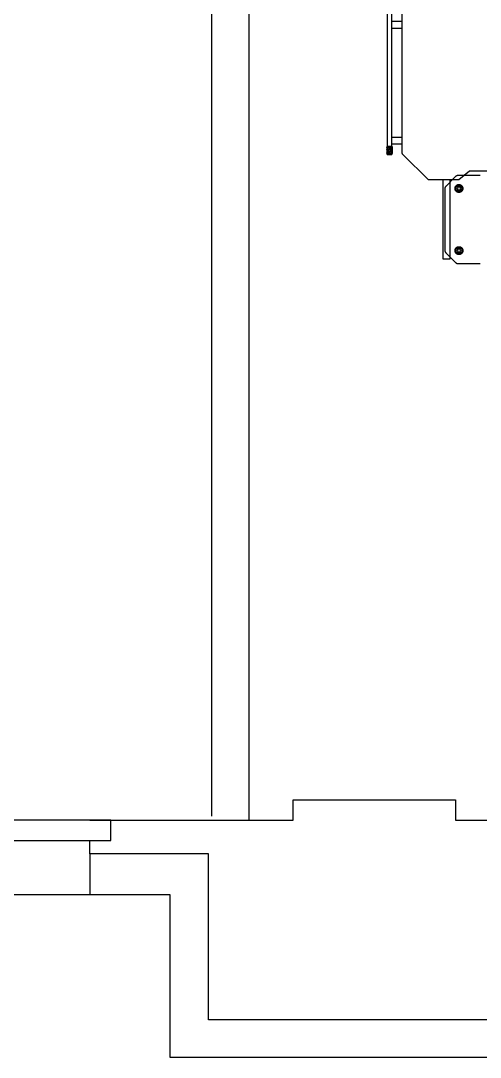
# Model space of a CAD drawing. Header units: metres. Extents: x 0 to 31.2, y 0 to 17.3.
# Drawn here: x 20.152 to 21.915, y -0.034 to 3.945 of the extents above; entities that cross this region are included whole.
import ezdxf

# ---------------------------------------------------------------- set-up
doc = ezdxf.new("R2010")
doc.units = ezdxf.units.M
doc.header["$MEASUREMENT"] = 0
doc.layers.add('Equipment Layer', color=7, linetype='CONTINUOUS', true_color=0xc20f8a)
doc.layers.add('Wall Layer', color=72, linetype='CONTINUOUS')

msp = doc.modelspace()

# ---------------------------------------------------------------- linework, layer by layer
at = {"layer": 'Equipment Layer'}
for points in [[(21.615, 3.4385), (21.615, 4.0887)], [(21.5748, 3.9793), (21.5748, 3.4336), (21.5583, 3.4336), (21.5583, 3.9793), (21.5748, 3.9793)], [(21.5748, 3.9412), (21.5748, 3.9162), (21.615, 3.9162), (21.615, 3.9412), (21.5748, 3.9412)], [(21.5639, 3.4442), (21.5561, 3.4368), (21.5561, 3.4375), (21.5628, 3.4315), (21.565, 3.4315), (21.5706, 3.4375), (21.5657, 3.4392), (21.5748, 3.448), (21.5769, 3.4526), (21.5678, 3.4615), (21.5734, 3.4615), (21.5731, 3.4604), (21.5769, 3.4615), (21.5769, 3.4354), (21.5769, 3.4357), (21.5731, 3.4318), (21.5695, 3.4315), (21.5561, 3.4449), (21.5583, 3.4459), (21.5674, 3.4548), (21.5692, 3.4498), (21.5769, 3.4572), (21.5769, 3.46), (21.5752, 3.4615), (21.5769, 3.4615), (21.5561, 3.4615), (21.5561, 3.4354)], [(21.5597, 3.4615), (21.5561, 3.4583), (21.5561, 3.459), (21.5769, 3.4385), (21.5762, 3.4424), (21.5769, 3.4431), (21.5769, 3.4452), (21.5611, 3.4615), (21.5618, 3.4572), (21.5667, 3.4615)], [(21.5748, 3.4964), (21.5748, 3.4717), (21.615, 3.4717), (21.615, 3.4964), (21.5748, 3.4964)], [(21.5769, 3.4354), (21.5759, 3.4325), (21.5561, 3.4519)], [(21.5568, 3.4516), (21.5561, 3.4509), (21.5568, 3.4516)], [(21.5561, 3.4354), (21.5561, 3.435), (21.5562, 3.4348), (21.5562, 3.4345), (21.5563, 3.4342), (21.5564, 3.4339), (21.5564, 3.4337), (21.5565, 3.4335), (21.5567, 3.4332), (21.5568, 3.433), (21.5569, 3.4328), (21.5571, 3.4327), (21.5573, 3.4325), (21.5575, 3.4323), (21.5577, 3.4322), (21.5579, 3.432), (21.5581, 3.4319), (21.5583, 3.4318), (21.5585, 3.4317), (21.5587, 3.4316), (21.559, 3.4316), (21.5592, 3.4315), (21.5595, 3.4315), (21.5598, 3.4315), (21.56, 3.4315)], [(21.56, 3.4336), (21.5583, 3.4318), (21.56, 3.4336)], [(21.56, 3.4315), (21.5731, 3.4315)], [(21.5731, 3.4315), (21.5733, 3.4315), (21.5736, 3.4315), (21.5738, 3.4315), (21.5741, 3.4316), (21.5743, 3.4316), (21.5746, 3.4317), (21.5748, 3.4318), (21.575, 3.4319), (21.5752, 3.432), (21.5754, 3.4322), (21.5756, 3.4323), (21.5758, 3.4325), (21.576, 3.4327), (21.5761, 3.4328), (21.5763, 3.433), (21.5764, 3.4332), (21.5765, 3.4335), (21.5766, 3.4337), (21.5767, 3.4339), (21.5768, 3.4342), (21.5769, 3.4345), (21.5769, 3.4348), (21.5769, 3.435), (21.5769, 3.4354)], [(21.6179, 3.4318), (21.6177, 3.432), (21.6174, 3.4323), (21.6172, 3.4325), (21.617, 3.4328), (21.6169, 3.433), (21.6167, 3.4333), (21.6165, 3.4336), (21.6164, 3.4339), (21.6162, 3.4342), (21.6161, 3.4345), (21.6159, 3.4347), (21.6158, 3.435), (21.6157, 3.4353), (21.6156, 3.4356), (21.6155, 3.4359), (21.6154, 3.4362), (21.6153, 3.4365), (21.6152, 3.4368), (21.6152, 3.4371), (21.6151, 3.4374), (21.6151, 3.4377), (21.6151, 3.438), (21.6151, 3.4383), (21.615, 3.4385)], [(21.874, 3.3669), (21.8324, 3.3341), (21.7156, 3.3341), (21.6179, 3.4318)], [(21.82, 3.3464), (21.783, 3.3091)], [(21.8306, 3.351), (21.8301, 3.351), (21.8296, 3.351), (21.8291, 3.351), (21.8287, 3.3509), (21.8282, 3.3508), (21.8277, 3.3507), (21.8272, 3.3506), (21.8268, 3.3505), (21.8263, 3.3503), (21.8258, 3.3502), (21.8254, 3.35), (21.8249, 3.3498), (21.8245, 3.3496), (21.824, 3.3494), (21.8236, 3.3491), (21.8231, 3.3489), (21.8227, 3.3486), (21.8223, 3.3484), (21.8219, 3.3481), (21.8215, 3.3478), (21.8211, 3.3475), (21.8207, 3.3471), (21.8204, 3.3468), (21.82, 3.3464)], [(21.9121, 3.351), (21.8306, 3.351)], [(21.8772, 3.368), (21.877, 3.368), (21.8769, 3.368), (21.8768, 3.3679), (21.8766, 3.3679), (21.8765, 3.3679), (21.8764, 3.3679), (21.8762, 3.3678), (21.8761, 3.3678), (21.876, 3.3677), (21.8758, 3.3677), (21.8757, 3.3676), (21.8756, 3.3676), (21.8754, 3.3675), (21.8753, 3.3675), (21.8752, 3.3674), (21.875, 3.3673), (21.8749, 3.3673), (21.8748, 3.3672), (21.8746, 3.3672), (21.8745, 3.3671), (21.8744, 3.3671), (21.8743, 3.367), (21.8741, 3.367), (21.874, 3.3669)], [(22.1298, 3.368), (21.8772, 3.368)], [(21.915, 3.3507), (21.9145, 3.3508), (21.914, 3.3509), (21.9135, 3.351), (21.9131, 3.351), (21.9126, 3.351), (21.9121, 3.351)], [(21.7985, 3.3341), (21.7985, 3.0293), (21.7727, 3.0293), (21.7727, 3.3341)], [(21.783, 3.3091), (21.7825, 3.3087), (21.7821, 3.3083), (21.7818, 3.3079), (21.7814, 3.3076), (21.7811, 3.3072), (21.7808, 3.3068), (21.7805, 3.3063), (21.7802, 3.3059), (21.78, 3.3055), (21.7797, 3.305), (21.7795, 3.3046), (21.7794, 3.3041), (21.7792, 3.3037), (21.779, 3.3032), (21.7789, 3.3027), (21.7788, 3.3022), (21.7787, 3.3017), (21.7786, 3.3012), (21.7785, 3.3007), (21.7785, 3.3002), (21.7784, 3.2997), (21.7784, 3.2992), (21.7784, 3.2986), (21.7784, 3.2981)], [(21.8179, 3.3009), (21.8179, 3.302), (21.818, 3.303), (21.8182, 3.304), (21.8184, 3.305), (21.8187, 3.306), (21.8191, 3.3069), (21.8195, 3.3078), (21.8199, 3.3086), (21.8205, 3.3095), (21.821, 3.3102), (21.8216, 3.311), (21.8223, 3.3117), (21.823, 3.3124), (21.8238, 3.313), (21.8245, 3.3135), (21.8254, 3.3141), (21.8262, 3.3145), (21.8271, 3.3149), (21.828, 3.3153), (21.829, 3.3156), (21.83, 3.3158), (21.831, 3.316), (21.832, 3.3161), (21.8331, 3.3161)], [(21.8218, 3.3009), (21.8218, 3.3017), (21.8219, 3.3025), (21.822, 3.3032), (21.8222, 3.304), (21.8224, 3.3047), (21.8226, 3.3054), (21.8229, 3.3061), (21.8233, 3.3067), (21.8237, 3.3073), (21.8241, 3.3079), (21.8245, 3.3084), (21.825, 3.309), (21.8256, 3.3095), (21.8261, 3.3099), (21.8267, 3.3103), (21.8273, 3.3107), (21.828, 3.3111), (21.8286, 3.3114), (21.8293, 3.3116), (21.83, 3.3118), (21.8308, 3.312), (21.8315, 3.3121), (21.8323, 3.3122), (21.8331, 3.3122)], [(21.8295, 3.3073), (21.8257, 3.3009), (21.8295, 3.2949), (21.8369, 3.2949), (21.8401, 3.3009), (21.8369, 3.3073), (21.8295, 3.3073)], [(21.8331, 3.3161), (21.8341, 3.3161), (21.8351, 3.316), (21.836, 3.3158), (21.837, 3.3156), (21.8379, 3.3153), (21.8388, 3.3149), (21.8397, 3.3145), (21.8405, 3.3141), (21.8413, 3.3135), (21.8421, 3.313), (21.8428, 3.3124), (21.8435, 3.3117), (21.8442, 3.311), (21.8448, 3.3102), (21.8453, 3.3095), (21.8458, 3.3086), (21.8463, 3.3078), (21.8467, 3.3069), (21.8471, 3.306), (21.8473, 3.305), (21.8476, 3.304), (21.8477, 3.303), (21.8478, 3.302), (21.8479, 3.3009)], [(21.8331, 3.3122), (21.8338, 3.3122), (21.8345, 3.3121), (21.8353, 3.312), (21.836, 3.3118), (21.8366, 3.3116), (21.8373, 3.3114), (21.8379, 3.3111), (21.8386, 3.3107), (21.8392, 3.3103), (21.8397, 3.3099), (21.8403, 3.3095), (21.8408, 3.309), (21.8413, 3.3084), (21.8417, 3.3079), (21.8421, 3.3073), (21.8425, 3.3067), (21.8428, 3.3061), (21.8431, 3.3054), (21.8434, 3.3047), (21.8436, 3.304), (21.8438, 3.3032), (21.8439, 3.3025), (21.844, 3.3017), (21.844, 3.3009)], [(21.7784, 3.2981), (21.7784, 3.0646)], [(21.8331, 3.2858), (21.832, 3.2858), (21.831, 3.2859), (21.83, 3.2861), (21.829, 3.2863), (21.828, 3.2866), (21.8271, 3.287), (21.8262, 3.2874), (21.8254, 3.2878), (21.8245, 3.2883), (21.8238, 3.2889), (21.823, 3.2895), (21.8223, 3.2902), (21.8216, 3.2909), (21.821, 3.2916), (21.8205, 3.2924), (21.8199, 3.2932), (21.8195, 3.2941), (21.8191, 3.295), (21.8187, 3.2959), (21.8184, 3.2969), (21.8182, 3.2979), (21.818, 3.2989), (21.8179, 3.2999), (21.8179, 3.3009)], [(21.8331, 3.29), (21.8323, 3.29), (21.8315, 3.2901), (21.8308, 3.2902), (21.83, 3.2904), (21.8293, 3.2906), (21.8286, 3.2909), (21.828, 3.2912), (21.8273, 3.2915), (21.8267, 3.2919), (21.8261, 3.2923), (21.8256, 3.2927), (21.825, 3.2932), (21.8245, 3.2937), (21.8241, 3.2943), (21.8237, 3.2948), (21.8233, 3.2954), (21.8229, 3.2961), (21.8226, 3.2967), (21.8224, 3.2974), (21.8222, 3.298), (21.822, 3.2987), (21.8219, 3.2995), (21.8218, 3.3002), (21.8218, 3.3009)], [(21.844, 3.3009), (21.844, 3.3002), (21.8439, 3.2995), (21.8438, 3.2987), (21.8436, 3.298), (21.8434, 3.2974), (21.8431, 3.2967), (21.8428, 3.2961), (21.8425, 3.2954), (21.8421, 3.2948), (21.8417, 3.2943), (21.8413, 3.2937), (21.8408, 3.2932), (21.8403, 3.2927), (21.8397, 3.2923), (21.8392, 3.2919), (21.8386, 3.2915), (21.8379, 3.2912), (21.8373, 3.2909), (21.8366, 3.2906), (21.836, 3.2904), (21.8353, 3.2902), (21.8345, 3.2901), (21.8338, 3.29), (21.8331, 3.29)], [(21.8479, 3.3009), (21.8478, 3.2999), (21.8477, 3.2989), (21.8476, 3.2979), (21.8473, 3.2969), (21.8471, 3.2959), (21.8467, 3.295), (21.8463, 3.2941), (21.8458, 3.2932), (21.8453, 3.2924), (21.8448, 3.2916), (21.8442, 3.2909), (21.8435, 3.2902), (21.8428, 3.2895), (21.8421, 3.2889), (21.8413, 3.2883), (21.8405, 3.2878), (21.8397, 3.2874), (21.8388, 3.287), (21.8379, 3.2866), (21.837, 3.2863), (21.836, 3.2861), (21.8351, 3.2859), (21.8341, 3.2858), (21.8331, 3.2858)], [(21.7784, 3.0646), (21.7784, 3.0641), (21.7784, 3.0636), (21.7785, 3.0631), (21.7785, 3.0626), (21.7786, 3.0622), (21.7787, 3.0617), (21.7788, 3.0612), (21.7789, 3.0607), (21.7791, 3.0603), (21.7793, 3.0598), (21.7794, 3.0593), (21.7796, 3.0589), (21.7798, 3.0584), (21.78, 3.058), (21.7803, 3.0576), (21.7805, 3.0571), (21.7808, 3.0567), (21.7811, 3.0563), (21.7813, 3.0559), (21.7816, 3.0555), (21.782, 3.0551), (21.7823, 3.0547), (21.7826, 3.0544), (21.783, 3.054)], [(21.8179, 3.0625), (21.8179, 3.0635), (21.818, 3.0645), (21.8182, 3.0655), (21.8184, 3.0665), (21.8187, 3.0675), (21.8191, 3.0684), (21.8195, 3.0693), (21.8199, 3.0702), (21.8205, 3.071), (21.821, 3.0718), (21.8216, 3.0725), (21.8223, 3.0732), (21.823, 3.0739), (21.8238, 3.0745), (21.8245, 3.0751), (21.8254, 3.0756), (21.8262, 3.076), (21.8271, 3.0765), (21.828, 3.0768), (21.829, 3.0771), (21.83, 3.0773), (21.831, 3.0775), (21.832, 3.0776), (21.8331, 3.0776)], [(21.8218, 3.0625), (21.8218, 3.0633), (21.8219, 3.064), (21.822, 3.0648), (21.8222, 3.0655), (21.8224, 3.0662), (21.8226, 3.0669), (21.8229, 3.0676), (21.8233, 3.0682), (21.8237, 3.0688), (21.8241, 3.0694), (21.8245, 3.07), (21.825, 3.0705), (21.8256, 3.071), (21.8261, 3.0714), (21.8267, 3.0719), (21.8273, 3.0722), (21.828, 3.0726), (21.8286, 3.0729), (21.8293, 3.0731), (21.83, 3.0734), (21.8308, 3.0735), (21.8315, 3.0737), (21.8323, 3.0737), (21.8331, 3.0738)], [(21.8295, 3.0688), (21.8257, 3.0625), (21.8295, 3.0565), (21.8369, 3.0565), (21.8401, 3.0625), (21.8369, 3.0688), (21.8295, 3.0688)], [(21.8331, 3.0776), (21.8341, 3.0776), (21.8351, 3.0775), (21.836, 3.0773), (21.837, 3.0771), (21.8379, 3.0768), (21.8388, 3.0765), (21.8397, 3.076), (21.8405, 3.0756), (21.8413, 3.0751), (21.8421, 3.0745), (21.8428, 3.0739), (21.8435, 3.0732), (21.8442, 3.0725), (21.8448, 3.0718), (21.8453, 3.071), (21.8458, 3.0702), (21.8463, 3.0693), (21.8467, 3.0684), (21.8471, 3.0675), (21.8473, 3.0665), (21.8476, 3.0655), (21.8477, 3.0645), (21.8478, 3.0635), (21.8479, 3.0625)], [(21.8331, 3.0738), (21.8339, 3.0737), (21.8347, 3.0737), (21.8355, 3.0735), (21.8363, 3.0734), (21.837, 3.0731), (21.8377, 3.0729), (21.8384, 3.0726), (21.8391, 3.0722), (21.8397, 3.0719), (21.8403, 3.0714), (21.8409, 3.071), (21.8414, 3.0705), (21.8419, 3.07), (21.8424, 3.0694), (21.8428, 3.0688), (21.8432, 3.0682), (21.8435, 3.0676), (21.8438, 3.0669), (21.8441, 3.0662), (21.8443, 3.0655), (21.8445, 3.0648), (21.8446, 3.064), (21.8447, 3.0633), (21.8447, 3.0625)], [(21.783, 3.054), (21.82, 3.017)], [(21.8331, 3.0473), (21.832, 3.0473), (21.831, 3.0474), (21.83, 3.0476), (21.829, 3.0478), (21.828, 3.0481), (21.8271, 3.0485), (21.8262, 3.0489), (21.8254, 3.0493), (21.8245, 3.0499), (21.8238, 3.0504), (21.823, 3.051), (21.8223, 3.0517), (21.8216, 3.0524), (21.821, 3.0532), (21.8205, 3.0539), (21.8199, 3.0548), (21.8195, 3.0556), (21.8191, 3.0565), (21.8187, 3.0574), (21.8184, 3.0584), (21.8182, 3.0594), (21.818, 3.0604), (21.8179, 3.0614), (21.8179, 3.0625)], [(21.8331, 3.0512), (21.8323, 3.0512), (21.8315, 3.0513), (21.8308, 3.0514), (21.83, 3.0516), (21.8293, 3.0518), (21.8286, 3.0521), (21.828, 3.0524), (21.8273, 3.0528), (21.8267, 3.0532), (21.8261, 3.0536), (21.8256, 3.0541), (21.825, 3.0546), (21.8245, 3.0551), (21.8241, 3.0557), (21.8237, 3.0563), (21.8233, 3.0569), (21.8229, 3.0575), (21.8226, 3.0582), (21.8224, 3.0588), (21.8222, 3.0595), (21.822, 3.0603), (21.8219, 3.061), (21.8218, 3.0617), (21.8218, 3.0625)], [(21.8479, 3.0625), (21.8478, 3.0614), (21.8477, 3.0604), (21.8476, 3.0594), (21.8473, 3.0584), (21.8471, 3.0574), (21.8467, 3.0565), (21.8463, 3.0556), (21.8458, 3.0548), (21.8453, 3.0539), (21.8448, 3.0532), (21.8442, 3.0524), (21.8435, 3.0517), (21.8428, 3.051), (21.8421, 3.0504), (21.8413, 3.0499), (21.8405, 3.0493), (21.8397, 3.0489), (21.8388, 3.0485), (21.8379, 3.0481), (21.837, 3.0478), (21.836, 3.0476), (21.8351, 3.0474), (21.8341, 3.0473), (21.8331, 3.0473)], [(21.8447, 3.0625), (21.8447, 3.0617), (21.8446, 3.061), (21.8445, 3.0603), (21.8443, 3.0595), (21.8441, 3.0588), (21.8438, 3.0582), (21.8435, 3.0575), (21.8432, 3.0569), (21.8428, 3.0563), (21.8424, 3.0557), (21.8419, 3.0551), (21.8414, 3.0546), (21.8409, 3.0541), (21.8403, 3.0536), (21.8397, 3.0532), (21.8391, 3.0528), (21.8384, 3.0524), (21.8377, 3.0521), (21.837, 3.0518), (21.8363, 3.0516), (21.8355, 3.0514), (21.8347, 3.0513), (21.8339, 3.0512), (21.8331, 3.0512)], [(21.82, 3.017), (21.8204, 3.0166), (21.8207, 3.0163), (21.8211, 3.0159), (21.8215, 3.0156), (21.8219, 3.0153), (21.8223, 3.015), (21.8227, 3.0148), (21.8232, 3.0145), (21.8236, 3.0143), (21.8241, 3.014), (21.8245, 3.0138), (21.825, 3.0136), (21.8255, 3.0134), (21.826, 3.0132), (21.8265, 3.0131), (21.827, 3.0129), (21.8275, 3.0128), (21.828, 3.0127), (21.8285, 3.0126), (21.8291, 3.0125), (21.8296, 3.0125), (21.8302, 3.0124), (21.8307, 3.0124), (21.8313, 3.0124)], [(21.8313, 3.0124), (21.9121, 3.0124)], [(21.9121, 3.0124), (21.9127, 3.0124), (21.9132, 3.0124), (21.9138, 3.0125), (21.9143, 3.0125), (21.9149, 3.0126)]]:
    msp.add_lwpolyline(points, dxfattribs=at)
at = {"layer": 'Wall Layer'}
msp.add_line((20.417, 0.7468), (20.417, 0.7987), dxfattribs=at)
for points in [[(20.883, 7.2461), (20.883, 0.8922)], [(21.027, 7.0993), (21.027, 0.877)], [(20.417, 0.877), (20.7289, 0.877), (21.1967, 0.877), (21.1967, 0.955), (21.8204, 0.955), (21.8204, 0.877), (22.2881, 0.877), (22.6, 0.877), (22.6, 0.7468), (22.2881, 0.7468), (22.1453, 0.7468), (22.1453, 0.1097), (20.8717, 0.1097), (20.8717, 0.7468), (20.7289, 0.7468), (20.417, 0.7468), (20.417, 0.5909)], [(12.639, 0.7987), (20.4971, 0.7987), (20.4971, 0.877), (12.639, 0.877), (12.639, 0.7987)], [(17.9222, 0.5909), (20.4114, 0.5909), (20.7232, 0.5909), (20.7232, -0.0335), (22.2822, -0.0335), (22.2822, 0.5909), (22.594, 0.5909), (22.6265, 0.5909)]]:
    msp.add_lwpolyline(points, dxfattribs=at)

doc.saveas('drawing.dxf')
